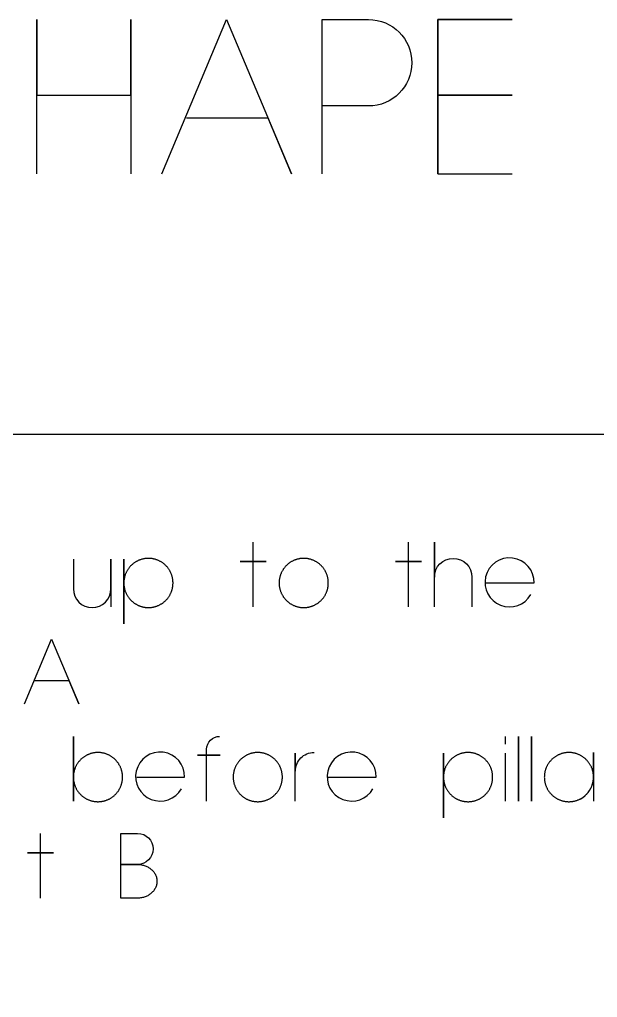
# Model space of a CAD drawing. Extents: x -841 to 4976, y -469 to 2808.
# Drawn here: x 3022 to 3379, y 2092 to 2697 of the extents above; entities that cross this region are included whole.
import ezdxf

# ---------------------------------------------------------------- set-up
doc = ezdxf.new("R2010")
doc.units = 0
doc.layers.add('T5_LOGOLAYER_20', color=18, linetype='CONTINUOUS')
doc.layers.add('T5_LOGOLAYER_21', color=18, linetype='CONTINUOUS')

msp = doc.modelspace()

# ---------------------------------------------------------------- linework, layer by layer
at = {"layer": 'T5_LOGOLAYER_20'}
msp.add_lwpolyline([(2519.23, 0), (3739.23, 0), (3739.23, 2440), (2519.23, 2440)], close=True, dxfattribs=at)
at = {"layer": 'T5_LOGOLAYER_21'}
for points in [[(3032.36, 2601.18), (3032.36, 2696.57), (3032.36, 2649.83), (3090.55, 2649.83), (3090.55, 2696.57), (3090.55, 2601.18)], [(3109.62, 2601.18), (3149.68, 2696.57), (3189.74, 2601.18), (3175.44, 2635.52), (3124.88, 2635.52)], [(3280.36, 2601.18), (3280.36, 2696.57), (3326.14, 2696.57), (3280.36, 2696.57), (3280.36, 2649.83), (3326.14, 2649.83), (3280.36, 2649.83), (3280.36, 2601.18), (3326.14, 2601.18)], [(3166.17, 2333.52), (3166.17, 2361.52), (3158.17, 2361.52), (3174.17, 2361.52), (3166.17, 2361.52), (3166.17, 2373.52)], [(3262.17, 2333.52), (3262.17, 2361.52), (3254.17, 2361.52), (3270.17, 2361.52), (3262.17, 2361.52), (3262.17, 2373.52)], [(3024.7, 2273.52), (3041.5, 2313.52), (3058.3, 2273.52), (3052.3, 2287.92), (3031.1, 2287.92)], [(3322.17, 2248.72), (3322.17, 2253.52)], [(3322.17, 2213.52), (3322.17, 2243.12)], [(3034.7, 2153.52), (3034.7, 2181.52), (3026.7, 2181.52), (3042.7, 2181.52), (3034.7, 2181.52), (3034.7, 2193.52)]]:
    msp.add_lwpolyline(points, dxfattribs=at)
for points in [[(3208.82, 2601.18), (3208.82, 2696.57), (3237.44, 2696.57, -1), (3237.44, 2643.15), (3208.82, 2643.15)], [(3278.17, 2333.52), (3278.17, 2373.52), (3278.17, 2351.92, -1), (3301.37, 2351.92), (3301.37, 2333.52)], [(3310.17, 2348.32), (3339.77, 2348.32, 0.90232), (3309.82, 2352.05, 0.862347), (3337.77, 2341.12)], [(3054.97, 2363.12), (3054.97, 2344.72, 1), (3078.17, 2344.72), (3078.17, 2363.12), (3078.17, 2333.52)], [(3137.37, 2213.52), (3137.37, 2241.92), (3131.77, 2241.92), (3145.77, 2241.92), (3137.37, 2241.92), (3137.37, 2245.52, -0.413333), (3145.37, 2253.52)], [(3094.17, 2228.32), (3123.77, 2228.32, 0.90232), (3093.82, 2232.05, 0.862347), (3121.77, 2221.12)], [(3192.17, 2213.52), (3192.17, 2243.12), (3192.17, 2231.92, -0.416092), (3203.77, 2243.52)], [(3212.57, 2228.32), (3242.17, 2228.32, 0.90232), (3212.22, 2232.05, 0.862347), (3240.17, 2221.12)], [(3361.31, 2213.12, 0.421631), (3376.51, 2228.72), (3376.51, 2243.52), (3376.51, 2213.52)]]:
    msp.add_lwpolyline(points, format="xyb", dxfattribs=at)
for points in [[(3086.17, 2333.52), (3086.17, 2363.12), (3086.17, 2348.32), (3086.17, 2347.93), (3086.19, 2347.54), (3086.21, 2347.15), (3086.25, 2346.77), (3086.29, 2346.39), (3086.34, 2346.01), (3086.4, 2345.63), (3086.48, 2345.26), (3086.56, 2344.89), (3086.65, 2344.52), (3086.74, 2344.16), (3086.85, 2343.8), (3086.97, 2343.45), (3087.09, 2343.09), (3087.22, 2342.75), (3087.36, 2342.4), (3087.51, 2342.07), (3087.67, 2341.73), (3087.83, 2341.4), (3088, 2341.08), (3088.18, 2340.76), (3088.37, 2340.44), (3088.56, 2340.13), (3088.76, 2339.82), (3088.97, 2339.52), (3089.19, 2339.23), (3089.41, 2338.94), (3089.64, 2338.65), (3089.87, 2338.37), (3090.12, 2338.1), (3090.36, 2337.83), (3090.62, 2337.57), (3090.88, 2337.32), (3091.15, 2337.07), (3091.42, 2336.83), (3091.7, 2336.59), (3091.98, 2336.36), (3092.27, 2336.14), (3092.57, 2335.93), (3092.87, 2335.72), (3093.17, 2335.52), (3093.49, 2335.32), (3093.8, 2335.13), (3094.12, 2334.96), (3094.45, 2334.78), (3094.78, 2334.62), (3095.11, 2334.46), (3095.45, 2334.32), (3095.79, 2334.18), (3096.14, 2334.04), (3096.49, 2333.92), (3096.85, 2333.8), (3097.21, 2333.7), (3097.57, 2333.6), (3097.93, 2333.51), (3098.3, 2333.43), (3098.68, 2333.36), (3099.05, 2333.3), (3099.43, 2333.24), (3099.81, 2333.2), (3100.2, 2333.17), (3100.59, 2333.14), (3100.98, 2333.13), (3101.37, 2333.12), (3101.76, 2333.13), (3102.15, 2333.14), (3102.54, 2333.17), (3102.92, 2333.2), (3103.3, 2333.24), (3103.68, 2333.3), (3104.06, 2333.36), (3104.43, 2333.43), (3104.8, 2333.51), (3105.17, 2333.6), (3105.53, 2333.7), (3105.89, 2333.8), (3106.24, 2333.92), (3106.59, 2334.04), (3106.94, 2334.18), (3107.28, 2334.32), (3107.62, 2334.46), (3107.96, 2334.62), (3108.29, 2334.78), (3108.61, 2334.96), (3108.93, 2335.13), (3109.25, 2335.32), (3109.56, 2335.52), (3109.87, 2335.72), (3110.17, 2335.93), (3110.46, 2336.14), (3110.75, 2336.36), (3111.04, 2336.59), (3111.31, 2336.83), (3111.59, 2337.07), (3111.85, 2337.32), (3112.12, 2337.57), (3112.37, 2337.83), (3112.62, 2338.1), (3112.86, 2338.37), (3113.1, 2338.65), (3113.33, 2338.94), (3113.55, 2339.23), (3113.76, 2339.52), (3113.97, 2339.82), (3114.17, 2340.13), (3114.37, 2340.44), (3114.55, 2340.76), (3114.73, 2341.08), (3114.9, 2341.4), (3115.07, 2341.73), (3115.22, 2342.07), (3115.37, 2342.4), (3115.51, 2342.75), (3115.65, 2343.09), (3115.77, 2343.45), (3115.88, 2343.8), (3115.99, 2344.16), (3116.09, 2344.52), (3116.18, 2344.89), (3116.26, 2345.26), (3116.33, 2345.63), (3116.39, 2346.01), (3116.45, 2346.39), (3116.49, 2346.77), (3116.52, 2347.15), (3116.55, 2347.54), (3116.56, 2347.93), (3116.57, 2348.32), (3116.56, 2348.71), (3116.55, 2349.1), (3116.52, 2349.49), (3116.49, 2349.88), (3116.45, 2350.26), (3116.39, 2350.64), (3116.33, 2351.01), (3116.26, 2351.38), (3116.18, 2351.75), (3116.09, 2352.12), (3115.99, 2352.48), (3115.88, 2352.84), (3115.77, 2353.2), (3115.65, 2353.55), (3115.51, 2353.89), (3115.37, 2354.24), (3115.22, 2354.58), (3115.07, 2354.91), (3114.9, 2355.24), (3114.73, 2355.57), (3114.55, 2355.89), (3114.37, 2356.2), (3114.17, 2356.51), (3113.97, 2356.82), (3113.76, 2357.12), (3113.55, 2357.42), (3113.33, 2357.71), (3113.1, 2357.99), (3112.86, 2358.27), (3112.62, 2358.54), (3112.37, 2358.81), (3112.12, 2359.07), (3111.85, 2359.32), (3111.59, 2359.57), (3111.31, 2359.81), (3111.04, 2360.05), (3110.75, 2360.28), (3110.46, 2360.5), (3110.17, 2360.72), (3109.87, 2360.93), (3109.56, 2361.13), (3109.25, 2361.32), (3108.93, 2361.51), (3108.61, 2361.69), (3108.29, 2361.86), (3107.96, 2362.02), (3107.62, 2362.18), (3107.28, 2362.33), (3106.94, 2362.47), (3106.59, 2362.6), (3106.24, 2362.72), (3105.89, 2362.84), (3105.53, 2362.94), (3105.17, 2363.04), (3104.8, 2363.13), (3104.43, 2363.21), (3104.06, 2363.28), (3103.68, 2363.35), (3103.3, 2363.4), (3102.92, 2363.44), (3102.54, 2363.48), (3102.15, 2363.5), (3101.76, 2363.52), (3101.37, 2363.52), (3100.98, 2363.52), (3100.59, 2363.5), (3100.2, 2363.48), (3099.81, 2363.44), (3099.43, 2363.4), (3099.05, 2363.35), (3098.68, 2363.28), (3098.3, 2363.21), (3097.93, 2363.13), (3097.57, 2363.04), (3097.21, 2362.94), (3096.85, 2362.84), (3096.49, 2362.72), (3096.14, 2362.6), (3095.79, 2362.47), (3095.45, 2362.33), (3095.11, 2362.18), (3094.78, 2362.02), (3094.45, 2361.86), (3094.12, 2361.69), (3093.8, 2361.51), (3093.49, 2361.32), (3093.17, 2361.13), (3092.87, 2360.93), (3092.57, 2360.72), (3092.27, 2360.5), (3091.98, 2360.28), (3091.7, 2360.05), (3091.42, 2359.81), (3091.15, 2359.57), (3090.88, 2359.32), (3090.62, 2359.07), (3090.36, 2358.81), (3090.12, 2358.54), (3089.87, 2358.27), (3089.64, 2357.99), (3089.41, 2357.71), (3089.19, 2357.42), (3088.97, 2357.12), (3088.76, 2356.82), (3088.56, 2356.51), (3088.37, 2356.2), (3088.18, 2355.89), (3088, 2355.57), (3087.83, 2355.24), (3087.67, 2354.91), (3087.51, 2354.58), (3087.36, 2354.24), (3087.22, 2353.89), (3087.09, 2353.55), (3086.97, 2353.2), (3086.85, 2352.84), (3086.74, 2352.48), (3086.65, 2352.12), (3086.56, 2351.75), (3086.48, 2351.38), (3086.4, 2351.01), (3086.34, 2350.64), (3086.29, 2350.26), (3086.25, 2349.88), (3086.21, 2349.49), (3086.19, 2349.1), (3086.17, 2348.71), (3086.17, 2348.32), (3086.17, 2323.12)], [(3197.37, 2333.12), (3197.76, 2333.13), (3198.15, 2333.14), (3198.54, 2333.17), (3198.92, 2333.2), (3199.3, 2333.24), (3199.68, 2333.3), (3200.06, 2333.36), (3200.43, 2333.43), (3200.8, 2333.51), (3201.17, 2333.6), (3201.53, 2333.7), (3201.89, 2333.8), (3202.24, 2333.92), (3202.59, 2334.04), (3202.94, 2334.18), (3203.28, 2334.32), (3203.62, 2334.46), (3203.96, 2334.62), (3204.29, 2334.78), (3204.61, 2334.96), (3204.93, 2335.13), (3205.25, 2335.32), (3205.56, 2335.52), (3205.87, 2335.72), (3206.17, 2335.93), (3206.46, 2336.14), (3206.75, 2336.36), (3207.04, 2336.59), (3207.31, 2336.83), (3207.59, 2337.07), (3207.85, 2337.32), (3208.12, 2337.57), (3208.37, 2337.83), (3208.62, 2338.1), (3208.86, 2338.37), (3209.1, 2338.65), (3209.33, 2338.94), (3209.55, 2339.23), (3209.76, 2339.52), (3209.97, 2339.82), (3210.17, 2340.13), (3210.37, 2340.44), (3210.55, 2340.76), (3210.73, 2341.08), (3210.9, 2341.4), (3211.07, 2341.73), (3211.22, 2342.07), (3211.37, 2342.4), (3211.51, 2342.75), (3211.65, 2343.09), (3211.77, 2343.45), (3211.88, 2343.8), (3211.99, 2344.16), (3212.09, 2344.52), (3212.18, 2344.89), (3212.26, 2345.26), (3212.33, 2345.63), (3212.39, 2346.01), (3212.45, 2346.39), (3212.49, 2346.77), (3212.52, 2347.15), (3212.55, 2347.54), (3212.56, 2347.93), (3212.57, 2348.32), (3212.56, 2348.71), (3212.55, 2349.1), (3212.52, 2349.49), (3212.49, 2349.88), (3212.45, 2350.26), (3212.39, 2350.64), (3212.33, 2351.01), (3212.26, 2351.38), (3212.18, 2351.75), (3212.09, 2352.12), (3211.99, 2352.48), (3211.88, 2352.84), (3211.77, 2353.2), (3211.65, 2353.55), (3211.51, 2353.89), (3211.37, 2354.24), (3211.22, 2354.58), (3211.07, 2354.91), (3210.9, 2355.24), (3210.73, 2355.57), (3210.55, 2355.89), (3210.37, 2356.2), (3210.17, 2356.51), (3209.97, 2356.82), (3209.76, 2357.12), (3209.55, 2357.42), (3209.33, 2357.71), (3209.1, 2357.99), (3208.86, 2358.27), (3208.62, 2358.54), (3208.37, 2358.81), (3208.12, 2359.07), (3207.85, 2359.32), (3207.59, 2359.57), (3207.31, 2359.81), (3207.04, 2360.05), (3206.75, 2360.28), (3206.46, 2360.5), (3206.17, 2360.72), (3205.87, 2360.93), (3205.56, 2361.13), (3205.25, 2361.32), (3204.93, 2361.51), (3204.61, 2361.69), (3204.29, 2361.86), (3203.96, 2362.02), (3203.62, 2362.18), (3203.28, 2362.33), (3202.94, 2362.47), (3202.59, 2362.6), (3202.24, 2362.72), (3201.89, 2362.84), (3201.53, 2362.94), (3201.17, 2363.04), (3200.8, 2363.13), (3200.43, 2363.21), (3200.06, 2363.28), (3199.68, 2363.35), (3199.3, 2363.4), (3198.92, 2363.44), (3198.54, 2363.48), (3198.15, 2363.5), (3197.76, 2363.52), (3197.37, 2363.52), (3196.98, 2363.52), (3196.59, 2363.5), (3196.2, 2363.48), (3195.81, 2363.44), (3195.43, 2363.4), (3195.05, 2363.35), (3194.68, 2363.28), (3194.3, 2363.21), (3193.93, 2363.13), (3193.57, 2363.04), (3193.21, 2362.94), (3192.85, 2362.84), (3192.49, 2362.72), (3192.14, 2362.6), (3191.79, 2362.47), (3191.45, 2362.33), (3191.11, 2362.18), (3190.78, 2362.02), (3190.45, 2361.86), (3190.12, 2361.69), (3189.8, 2361.51), (3189.49, 2361.32), (3189.17, 2361.13), (3188.87, 2360.93), (3188.57, 2360.72), (3188.27, 2360.5), (3187.98, 2360.28), (3187.7, 2360.05), (3187.42, 2359.81), (3187.15, 2359.57), (3186.88, 2359.32), (3186.62, 2359.07), (3186.36, 2358.81), (3186.12, 2358.54), (3185.87, 2358.27), (3185.64, 2357.99), (3185.41, 2357.71), (3185.19, 2357.42), (3184.97, 2357.12), (3184.76, 2356.82), (3184.56, 2356.51), (3184.37, 2356.2), (3184.18, 2355.89), (3184, 2355.57), (3183.83, 2355.24), (3183.67, 2354.91), (3183.51, 2354.58), (3183.36, 2354.24), (3183.22, 2353.89), (3183.09, 2353.55), (3182.97, 2353.2), (3182.85, 2352.84), (3182.74, 2352.48), (3182.65, 2352.12), (3182.56, 2351.75), (3182.48, 2351.38), (3182.4, 2351.01), (3182.34, 2350.64), (3182.29, 2350.26), (3182.25, 2349.88), (3182.21, 2349.49), (3182.19, 2349.1), (3182.17, 2348.71), (3182.17, 2348.32), (3182.17, 2347.93), (3182.19, 2347.54), (3182.21, 2347.15), (3182.25, 2346.77), (3182.29, 2346.39), (3182.34, 2346.01), (3182.4, 2345.63), (3182.48, 2345.26), (3182.56, 2344.89), (3182.65, 2344.52), (3182.74, 2344.16), (3182.85, 2343.8), (3182.97, 2343.45), (3183.09, 2343.09), (3183.22, 2342.75), (3183.36, 2342.4), (3183.51, 2342.07), (3183.67, 2341.73), (3183.83, 2341.4), (3184, 2341.08), (3184.18, 2340.76), (3184.37, 2340.44), (3184.56, 2340.13), (3184.76, 2339.82), (3184.97, 2339.52), (3185.19, 2339.23), (3185.41, 2338.94), (3185.64, 2338.65), (3185.87, 2338.37), (3186.12, 2338.1), (3186.36, 2337.83), (3186.62, 2337.57), (3186.88, 2337.32), (3187.15, 2337.07), (3187.42, 2336.83), (3187.7, 2336.59), (3187.98, 2336.36), (3188.27, 2336.14), (3188.57, 2335.93), (3188.87, 2335.72), (3189.17, 2335.52), (3189.49, 2335.32), (3189.8, 2335.13), (3190.12, 2334.96), (3190.45, 2334.78), (3190.78, 2334.62), (3191.11, 2334.46), (3191.45, 2334.32), (3191.79, 2334.18), (3192.14, 2334.04), (3192.49, 2333.92), (3192.85, 2333.8), (3193.21, 2333.7), (3193.57, 2333.6), (3193.93, 2333.51), (3194.3, 2333.43), (3194.68, 2333.36), (3195.05, 2333.3), (3195.43, 2333.24), (3195.81, 2333.2), (3196.2, 2333.17), (3196.59, 2333.14), (3196.98, 2333.13)], [(3054.97, 2213.52), (3054.97, 2253.52), (3054.97, 2228.32), (3054.97, 2227.93), (3054.99, 2227.54), (3055.01, 2227.15), (3055.05, 2226.77), (3055.09, 2226.39), (3055.14, 2226.01), (3055.2, 2225.63), (3055.28, 2225.26), (3055.36, 2224.89), (3055.45, 2224.52), (3055.54, 2224.16), (3055.65, 2223.8), (3055.77, 2223.45), (3055.89, 2223.09), (3056.02, 2222.75), (3056.16, 2222.4), (3056.31, 2222.07), (3056.47, 2221.73), (3056.63, 2221.4), (3056.8, 2221.08), (3056.98, 2220.76), (3057.17, 2220.44), (3057.36, 2220.13), (3057.56, 2219.82), (3057.77, 2219.52), (3057.99, 2219.23), (3058.21, 2218.94), (3058.44, 2218.65), (3058.67, 2218.37), (3058.92, 2218.1), (3059.16, 2217.83), (3059.42, 2217.57), (3059.68, 2217.32), (3059.95, 2217.07), (3060.22, 2216.83), (3060.5, 2216.59), (3060.78, 2216.36), (3061.07, 2216.14), (3061.37, 2215.93), (3061.67, 2215.72), (3061.97, 2215.52), (3062.29, 2215.32), (3062.6, 2215.13), (3062.92, 2214.96), (3063.25, 2214.78), (3063.58, 2214.62), (3063.91, 2214.46), (3064.25, 2214.32), (3064.59, 2214.18), (3064.94, 2214.04), (3065.29, 2213.92), (3065.65, 2213.8), (3066.01, 2213.7), (3066.37, 2213.6), (3066.73, 2213.51), (3067.1, 2213.43), (3067.48, 2213.36), (3067.85, 2213.3), (3068.23, 2213.24), (3068.61, 2213.2), (3069, 2213.17), (3069.39, 2213.14), (3069.78, 2213.13), (3070.17, 2213.12), (3070.56, 2213.13), (3070.95, 2213.14), (3071.34, 2213.17), (3071.72, 2213.2), (3072.1, 2213.24), (3072.48, 2213.3), (3072.86, 2213.36), (3073.23, 2213.43), (3073.6, 2213.51), (3073.97, 2213.6), (3074.33, 2213.7), (3074.69, 2213.8), (3075.04, 2213.92), (3075.39, 2214.04), (3075.74, 2214.18), (3076.08, 2214.32), (3076.42, 2214.46), (3076.76, 2214.62), (3077.09, 2214.78), (3077.41, 2214.96), (3077.73, 2215.13), (3078.05, 2215.32), (3078.36, 2215.52), (3078.67, 2215.72), (3078.97, 2215.93), (3079.26, 2216.14), (3079.55, 2216.36), (3079.84, 2216.59), (3080.11, 2216.83), (3080.39, 2217.07), (3080.65, 2217.32), (3080.92, 2217.57), (3081.17, 2217.83), (3081.42, 2218.1), (3081.66, 2218.37), (3081.9, 2218.65), (3082.13, 2218.94), (3082.35, 2219.23), (3082.56, 2219.52), (3082.77, 2219.82), (3082.97, 2220.13), (3083.17, 2220.44), (3083.35, 2220.76), (3083.53, 2221.08), (3083.7, 2221.4), (3083.87, 2221.73), (3084.02, 2222.07), (3084.17, 2222.4), (3084.31, 2222.75), (3084.45, 2223.09), (3084.57, 2223.45), (3084.68, 2223.8), (3084.79, 2224.16), (3084.89, 2224.52), (3084.98, 2224.89), (3085.06, 2225.26), (3085.13, 2225.63), (3085.19, 2226.01), (3085.25, 2226.39), (3085.29, 2226.77), (3085.32, 2227.15), (3085.35, 2227.54), (3085.36, 2227.93), (3085.37, 2228.32), (3085.36, 2228.71), (3085.35, 2229.1), (3085.32, 2229.49), (3085.29, 2229.88), (3085.25, 2230.26), (3085.19, 2230.64), (3085.13, 2231.01), (3085.06, 2231.38), (3084.98, 2231.75), (3084.89, 2232.12), (3084.79, 2232.48), (3084.68, 2232.84), (3084.57, 2233.2), (3084.45, 2233.55), (3084.31, 2233.89), (3084.17, 2234.24), (3084.02, 2234.58), (3083.87, 2234.91), (3083.7, 2235.24), (3083.53, 2235.57), (3083.35, 2235.89), (3083.17, 2236.2), (3082.97, 2236.51), (3082.77, 2236.82), (3082.56, 2237.12), (3082.35, 2237.42), (3082.13, 2237.71), (3081.9, 2237.99), (3081.66, 2238.27), (3081.42, 2238.54), (3081.17, 2238.81), (3080.92, 2239.07), (3080.65, 2239.32), (3080.39, 2239.57), (3080.11, 2239.81), (3079.84, 2240.05), (3079.55, 2240.28), (3079.26, 2240.5), (3078.97, 2240.72), (3078.67, 2240.93), (3078.36, 2241.13), (3078.05, 2241.32), (3077.73, 2241.51), (3077.41, 2241.69), (3077.09, 2241.86), (3076.76, 2242.02), (3076.42, 2242.18), (3076.08, 2242.33), (3075.74, 2242.47), (3075.39, 2242.6), (3075.04, 2242.72), (3074.69, 2242.84), (3074.33, 2242.94), (3073.97, 2243.04), (3073.6, 2243.13), (3073.23, 2243.21), (3072.86, 2243.28), (3072.48, 2243.35), (3072.1, 2243.4), (3071.72, 2243.44), (3071.34, 2243.48), (3070.95, 2243.5), (3070.56, 2243.52), (3070.17, 2243.52), (3069.78, 2243.52), (3069.39, 2243.5), (3069, 2243.48), (3068.61, 2243.44), (3068.23, 2243.4), (3067.85, 2243.35), (3067.48, 2243.28), (3067.1, 2243.21), (3066.73, 2243.13), (3066.37, 2243.04), (3066.01, 2242.94), (3065.65, 2242.84), (3065.29, 2242.72), (3064.94, 2242.6), (3064.59, 2242.47), (3064.25, 2242.33), (3063.91, 2242.18), (3063.58, 2242.02), (3063.25, 2241.86), (3062.92, 2241.69), (3062.6, 2241.51), (3062.29, 2241.32), (3061.97, 2241.13), (3061.67, 2240.93), (3061.37, 2240.72), (3061.07, 2240.5), (3060.78, 2240.28), (3060.5, 2240.05), (3060.22, 2239.81), (3059.95, 2239.57), (3059.68, 2239.32), (3059.42, 2239.07), (3059.16, 2238.81), (3058.92, 2238.54), (3058.67, 2238.27), (3058.44, 2237.99), (3058.21, 2237.71), (3057.99, 2237.42), (3057.77, 2237.12), (3057.56, 2236.82), (3057.36, 2236.51), (3057.17, 2236.2), (3056.98, 2235.89), (3056.8, 2235.57), (3056.63, 2235.24), (3056.47, 2234.91), (3056.31, 2234.58), (3056.16, 2234.24), (3056.02, 2233.89), (3055.89, 2233.55), (3055.77, 2233.2), (3055.65, 2232.84), (3055.54, 2232.48), (3055.45, 2232.12), (3055.36, 2231.75), (3055.28, 2231.38), (3055.2, 2231.01), (3055.14, 2230.64), (3055.09, 2230.26), (3055.05, 2229.88), (3055.01, 2229.49), (3054.99, 2229.1), (3054.97, 2228.71), (3054.97, 2228.32)], [(3330.17, 2213.52), (3330.17, 2253.52)], [(3338.17, 2213.52), (3338.17, 2253.52)], [(3168.97, 2213.12), (3169.36, 2213.13), (3169.75, 2213.14), (3170.14, 2213.17), (3170.52, 2213.2), (3170.9, 2213.24), (3171.28, 2213.3), (3171.66, 2213.36), (3172.03, 2213.43), (3172.4, 2213.51), (3172.77, 2213.6), (3173.13, 2213.7), (3173.49, 2213.8), (3173.84, 2213.92), (3174.19, 2214.04), (3174.54, 2214.18), (3174.88, 2214.32), (3175.22, 2214.46), (3175.56, 2214.62), (3175.89, 2214.78), (3176.21, 2214.96), (3176.53, 2215.13), (3176.85, 2215.32), (3177.16, 2215.52), (3177.47, 2215.72), (3177.77, 2215.93), (3178.06, 2216.14), (3178.35, 2216.36), (3178.64, 2216.59), (3178.91, 2216.83), (3179.19, 2217.07), (3179.45, 2217.32), (3179.72, 2217.57), (3179.97, 2217.83), (3180.22, 2218.1), (3180.46, 2218.37), (3180.7, 2218.65), (3180.93, 2218.94), (3181.15, 2219.23), (3181.36, 2219.52), (3181.57, 2219.82), (3181.77, 2220.13), (3181.97, 2220.44), (3182.15, 2220.76), (3182.33, 2221.08), (3182.5, 2221.4), (3182.67, 2221.73), (3182.82, 2222.07), (3182.97, 2222.4), (3183.11, 2222.75), (3183.25, 2223.09), (3183.37, 2223.45), (3183.48, 2223.8), (3183.59, 2224.16), (3183.69, 2224.52), (3183.78, 2224.89), (3183.86, 2225.26), (3183.93, 2225.63), (3183.99, 2226.01), (3184.05, 2226.39), (3184.09, 2226.77), (3184.12, 2227.15), (3184.15, 2227.54), (3184.16, 2227.93), (3184.17, 2228.32), (3184.16, 2228.71), (3184.15, 2229.1), (3184.12, 2229.49), (3184.09, 2229.88), (3184.05, 2230.26), (3183.99, 2230.64), (3183.93, 2231.01), (3183.86, 2231.38), (3183.78, 2231.75), (3183.69, 2232.12), (3183.59, 2232.48), (3183.48, 2232.84), (3183.37, 2233.2), (3183.25, 2233.55), (3183.11, 2233.89), (3182.97, 2234.24), (3182.82, 2234.58), (3182.67, 2234.91), (3182.5, 2235.24), (3182.33, 2235.57), (3182.15, 2235.89), (3181.97, 2236.2), (3181.77, 2236.51), (3181.57, 2236.82), (3181.36, 2237.12), (3181.15, 2237.42), (3180.93, 2237.71), (3180.7, 2237.99), (3180.46, 2238.27), (3180.22, 2238.54), (3179.97, 2238.81), (3179.72, 2239.07), (3179.45, 2239.32), (3179.19, 2239.57), (3178.91, 2239.81), (3178.64, 2240.05), (3178.35, 2240.28), (3178.06, 2240.5), (3177.77, 2240.72), (3177.47, 2240.93), (3177.16, 2241.13), (3176.85, 2241.32), (3176.53, 2241.51), (3176.21, 2241.69), (3175.89, 2241.86), (3175.56, 2242.02), (3175.22, 2242.18), (3174.88, 2242.33), (3174.54, 2242.47), (3174.19, 2242.6), (3173.84, 2242.72), (3173.49, 2242.84), (3173.13, 2242.94), (3172.77, 2243.04), (3172.4, 2243.13), (3172.03, 2243.21), (3171.66, 2243.28), (3171.28, 2243.35), (3170.9, 2243.4), (3170.52, 2243.44), (3170.14, 2243.48), (3169.75, 2243.5), (3169.36, 2243.52), (3168.97, 2243.52), (3168.58, 2243.52), (3168.19, 2243.5), (3167.8, 2243.48), (3167.41, 2243.44), (3167.03, 2243.4), (3166.65, 2243.35), (3166.28, 2243.28), (3165.9, 2243.21), (3165.53, 2243.13), (3165.17, 2243.04), (3164.81, 2242.94), (3164.45, 2242.84), (3164.09, 2242.72), (3163.74, 2242.6), (3163.39, 2242.47), (3163.05, 2242.33), (3162.71, 2242.18), (3162.38, 2242.02), (3162.05, 2241.86), (3161.72, 2241.69), (3161.4, 2241.51), (3161.09, 2241.32), (3160.77, 2241.13), (3160.47, 2240.93), (3160.17, 2240.72), (3159.87, 2240.5), (3159.58, 2240.28), (3159.3, 2240.05), (3159.02, 2239.81), (3158.75, 2239.57), (3158.48, 2239.32), (3158.22, 2239.07), (3157.96, 2238.81), (3157.72, 2238.54), (3157.47, 2238.27), (3157.24, 2237.99), (3157.01, 2237.71), (3156.79, 2237.42), (3156.57, 2237.12), (3156.36, 2236.82), (3156.16, 2236.51), (3155.97, 2236.2), (3155.78, 2235.89), (3155.6, 2235.57), (3155.43, 2235.24), (3155.27, 2234.91), (3155.11, 2234.58), (3154.96, 2234.24), (3154.82, 2233.89), (3154.69, 2233.55), (3154.57, 2233.2), (3154.45, 2232.84), (3154.34, 2232.48), (3154.25, 2232.12), (3154.16, 2231.75), (3154.08, 2231.38), (3154, 2231.01), (3153.94, 2230.64), (3153.89, 2230.26), (3153.85, 2229.88), (3153.81, 2229.49), (3153.79, 2229.1), (3153.77, 2228.71), (3153.77, 2228.32), (3153.77, 2227.93), (3153.79, 2227.54), (3153.81, 2227.15), (3153.85, 2226.77), (3153.89, 2226.39), (3153.94, 2226.01), (3154, 2225.63), (3154.08, 2225.26), (3154.16, 2224.89), (3154.25, 2224.52), (3154.34, 2224.16), (3154.45, 2223.8), (3154.57, 2223.45), (3154.69, 2223.09), (3154.82, 2222.75), (3154.96, 2222.4), (3155.11, 2222.07), (3155.27, 2221.73), (3155.43, 2221.4), (3155.6, 2221.08), (3155.78, 2220.76), (3155.97, 2220.44), (3156.16, 2220.13), (3156.36, 2219.82), (3156.57, 2219.52), (3156.79, 2219.23), (3157.01, 2218.94), (3157.24, 2218.65), (3157.47, 2218.37), (3157.72, 2218.1), (3157.96, 2217.83), (3158.22, 2217.57), (3158.48, 2217.32), (3158.75, 2217.07), (3159.02, 2216.83), (3159.3, 2216.59), (3159.58, 2216.36), (3159.87, 2216.14), (3160.17, 2215.93), (3160.47, 2215.72), (3160.77, 2215.52), (3161.09, 2215.32), (3161.4, 2215.13), (3161.72, 2214.96), (3162.05, 2214.78), (3162.38, 2214.62), (3162.71, 2214.46), (3163.05, 2214.32), (3163.39, 2214.18), (3163.74, 2214.04), (3164.09, 2213.92), (3164.45, 2213.8), (3164.81, 2213.7), (3165.17, 2213.6), (3165.53, 2213.51), (3165.9, 2213.43), (3166.28, 2213.36), (3166.65, 2213.3), (3167.03, 2213.24), (3167.41, 2213.2), (3167.8, 2213.17), (3168.19, 2213.14), (3168.58, 2213.13)], [(3283.77, 2213.52), (3283.77, 2243.12), (3283.77, 2228.32), (3283.77, 2227.93), (3283.79, 2227.54), (3283.81, 2227.15), (3283.85, 2226.77), (3283.89, 2226.39), (3283.94, 2226.01), (3284, 2225.63), (3284.08, 2225.26), (3284.16, 2224.89), (3284.25, 2224.52), (3284.34, 2224.16), (3284.45, 2223.8), (3284.57, 2223.45), (3284.69, 2223.09), (3284.82, 2222.75), (3284.96, 2222.4), (3285.11, 2222.07), (3285.27, 2221.73), (3285.43, 2221.4), (3285.6, 2221.08), (3285.78, 2220.76), (3285.97, 2220.44), (3286.16, 2220.13), (3286.36, 2219.82), (3286.57, 2219.52), (3286.79, 2219.23), (3287.01, 2218.94), (3287.24, 2218.65), (3287.47, 2218.37), (3287.72, 2218.1), (3287.96, 2217.83), (3288.22, 2217.57), (3288.48, 2217.32), (3288.75, 2217.07), (3289.02, 2216.83), (3289.3, 2216.59), (3289.58, 2216.36), (3289.87, 2216.14), (3290.17, 2215.93), (3290.47, 2215.72), (3290.77, 2215.52), (3291.09, 2215.32), (3291.4, 2215.13), (3291.72, 2214.96), (3292.05, 2214.78), (3292.38, 2214.62), (3292.71, 2214.46), (3293.05, 2214.32), (3293.39, 2214.18), (3293.74, 2214.04), (3294.09, 2213.92), (3294.45, 2213.8), (3294.81, 2213.7), (3295.17, 2213.6), (3295.53, 2213.51), (3295.9, 2213.43), (3296.28, 2213.36), (3296.65, 2213.3), (3297.03, 2213.24), (3297.41, 2213.2), (3297.8, 2213.17), (3298.19, 2213.14), (3298.58, 2213.13), (3298.97, 2213.12), (3299.36, 2213.13), (3299.75, 2213.14), (3300.14, 2213.17), (3300.52, 2213.2), (3300.9, 2213.24), (3301.28, 2213.3), (3301.66, 2213.36), (3302.03, 2213.43), (3302.4, 2213.51), (3302.77, 2213.6), (3303.13, 2213.7), (3303.49, 2213.8), (3303.84, 2213.92), (3304.19, 2214.04), (3304.54, 2214.18), (3304.88, 2214.32), (3305.22, 2214.46), (3305.56, 2214.62), (3305.89, 2214.78), (3306.21, 2214.96), (3306.53, 2215.13), (3306.85, 2215.32), (3307.16, 2215.52), (3307.47, 2215.72), (3307.77, 2215.93), (3308.06, 2216.14), (3308.35, 2216.36), (3308.64, 2216.59), (3308.91, 2216.83), (3309.19, 2217.07), (3309.45, 2217.32), (3309.72, 2217.57), (3309.97, 2217.83), (3310.22, 2218.1), (3310.46, 2218.37), (3310.7, 2218.65), (3310.93, 2218.94), (3311.15, 2219.23), (3311.36, 2219.52), (3311.57, 2219.82), (3311.77, 2220.13), (3311.97, 2220.44), (3312.15, 2220.76), (3312.33, 2221.08), (3312.5, 2221.4), (3312.67, 2221.73), (3312.82, 2222.07), (3312.97, 2222.4), (3313.11, 2222.75), (3313.25, 2223.09), (3313.37, 2223.45), (3313.48, 2223.8), (3313.59, 2224.16), (3313.69, 2224.52), (3313.78, 2224.89), (3313.86, 2225.26), (3313.93, 2225.63), (3313.99, 2226.01), (3314.05, 2226.39), (3314.09, 2226.77), (3314.12, 2227.15), (3314.15, 2227.54), (3314.16, 2227.93), (3314.17, 2228.32), (3314.16, 2228.71), (3314.15, 2229.1), (3314.12, 2229.49), (3314.09, 2229.88), (3314.05, 2230.26), (3313.99, 2230.64), (3313.93, 2231.01), (3313.86, 2231.38), (3313.78, 2231.75), (3313.69, 2232.12), (3313.59, 2232.48), (3313.48, 2232.84), (3313.37, 2233.2), (3313.25, 2233.55), (3313.11, 2233.89), (3312.97, 2234.24), (3312.82, 2234.58), (3312.67, 2234.91), (3312.5, 2235.24), (3312.33, 2235.57), (3312.15, 2235.89), (3311.97, 2236.2), (3311.77, 2236.51), (3311.57, 2236.82), (3311.36, 2237.12), (3311.15, 2237.42), (3310.93, 2237.71), (3310.7, 2237.99), (3310.46, 2238.27), (3310.22, 2238.54), (3309.97, 2238.81), (3309.72, 2239.07), (3309.45, 2239.32), (3309.19, 2239.57), (3308.91, 2239.81), (3308.64, 2240.05), (3308.35, 2240.28), (3308.06, 2240.5), (3307.77, 2240.72), (3307.47, 2240.93), (3307.16, 2241.13), (3306.85, 2241.32), (3306.53, 2241.51), (3306.21, 2241.69), (3305.89, 2241.86), (3305.56, 2242.02), (3305.22, 2242.18), (3304.88, 2242.33), (3304.54, 2242.47), (3304.19, 2242.6), (3303.84, 2242.72), (3303.49, 2242.84), (3303.13, 2242.94), (3302.77, 2243.04), (3302.4, 2243.13), (3302.03, 2243.21), (3301.66, 2243.28), (3301.28, 2243.35), (3300.9, 2243.4), (3300.52, 2243.44), (3300.14, 2243.48), (3299.75, 2243.5), (3299.36, 2243.52), (3298.97, 2243.52), (3298.58, 2243.52), (3298.19, 2243.5), (3297.8, 2243.48), (3297.41, 2243.44), (3297.03, 2243.4), (3296.65, 2243.35), (3296.28, 2243.28), (3295.9, 2243.21), (3295.53, 2243.13), (3295.17, 2243.04), (3294.81, 2242.94), (3294.45, 2242.84), (3294.09, 2242.72), (3293.74, 2242.6), (3293.39, 2242.47), (3293.05, 2242.33), (3292.71, 2242.18), (3292.38, 2242.02), (3292.05, 2241.86), (3291.72, 2241.69), (3291.4, 2241.51), (3291.09, 2241.32), (3290.77, 2241.13), (3290.47, 2240.93), (3290.17, 2240.72), (3289.87, 2240.5), (3289.58, 2240.28), (3289.3, 2240.05), (3289.02, 2239.81), (3288.75, 2239.57), (3288.48, 2239.32), (3288.22, 2239.07), (3287.96, 2238.81), (3287.72, 2238.54), (3287.47, 2238.27), (3287.24, 2237.99), (3287.01, 2237.71), (3286.79, 2237.42), (3286.57, 2237.12), (3286.36, 2236.82), (3286.16, 2236.51), (3285.97, 2236.2), (3285.78, 2235.89), (3285.6, 2235.57), (3285.43, 2235.24), (3285.27, 2234.91), (3285.11, 2234.58), (3284.96, 2234.24), (3284.82, 2233.89), (3284.69, 2233.55), (3284.57, 2233.2), (3284.45, 2232.84), (3284.34, 2232.48), (3284.25, 2232.12), (3284.16, 2231.75), (3284.08, 2231.38), (3284, 2231.01), (3283.94, 2230.64), (3283.89, 2230.26), (3283.85, 2229.88), (3283.81, 2229.49), (3283.79, 2229.1), (3283.77, 2228.71), (3283.77, 2228.32), (3283.77, 2203.12)], [(3361.31, 2213.12), (3361.71, 2213.13), (3362.1, 2213.14), (3362.48, 2213.17), (3362.87, 2213.2), (3363.25, 2213.24), (3363.63, 2213.3), (3364, 2213.36), (3364.38, 2213.43), (3364.75, 2213.51), (3365.11, 2213.6), (3365.48, 2213.7), (3365.83, 2213.8), (3366.19, 2213.92), (3366.54, 2214.04), (3366.89, 2214.18), (3367.23, 2214.32), (3367.57, 2214.46), (3367.9, 2214.62), (3368.23, 2214.78), (3368.56, 2214.96), (3368.88, 2215.13), (3369.2, 2215.32), (3369.51, 2215.52), (3369.81, 2215.72), (3370.11, 2215.93), (3370.41, 2216.14), (3370.7, 2216.36), (3370.98, 2216.59), (3371.26, 2216.83), (3371.53, 2217.07), (3371.8, 2217.32), (3372.06, 2217.57), (3372.32, 2217.83), (3372.57, 2218.1), (3372.81, 2218.37), (3373.04, 2218.65), (3373.27, 2218.94), (3373.49, 2219.23), (3373.71, 2219.52), (3373.92, 2219.82), (3374.12, 2220.13), (3374.31, 2220.44), (3374.5, 2220.76), (3374.68, 2221.08), (3374.85, 2221.4), (3375.02, 2221.73), (3375.17, 2222.07), (3375.32, 2222.4), (3375.46, 2222.75), (3375.59, 2223.09), (3375.72, 2223.45), (3375.83, 2223.8), (3375.94, 2224.16), (3376.04, 2224.52), (3376.12, 2224.89), (3376.21, 2225.26), (3376.28, 2225.63), (3376.34, 2226.01), (3376.39, 2226.39), (3376.44, 2226.77), (3376.47, 2227.15), (3376.49, 2227.54), (3376.51, 2227.93), (3376.51, 2228.32), (3376.51, 2228.71), (3376.49, 2229.1), (3376.47, 2229.49), (3376.44, 2229.88), (3376.39, 2230.26), (3376.34, 2230.64), (3376.28, 2231.01), (3376.21, 2231.38), (3376.12, 2231.75), (3376.04, 2232.12), (3375.94, 2232.48), (3375.83, 2232.84), (3375.72, 2233.2), (3375.59, 2233.55), (3375.46, 2233.89), (3375.32, 2234.24), (3375.17, 2234.58), (3375.02, 2234.91), (3374.85, 2235.24), (3374.68, 2235.57), (3374.5, 2235.89), (3374.31, 2236.2), (3374.12, 2236.51), (3373.92, 2236.82), (3373.71, 2237.12), (3373.49, 2237.42), (3373.27, 2237.71), (3373.04, 2237.99), (3372.81, 2238.27), (3372.57, 2238.54), (3372.32, 2238.81), (3372.06, 2239.07), (3371.8, 2239.32), (3371.53, 2239.57), (3371.26, 2239.81), (3370.98, 2240.05), (3370.7, 2240.28), (3370.41, 2240.5), (3370.11, 2240.72), (3369.81, 2240.93), (3369.51, 2241.13), (3369.2, 2241.32), (3368.88, 2241.51), (3368.56, 2241.69), (3368.23, 2241.86), (3367.9, 2242.02), (3367.57, 2242.18), (3367.23, 2242.33), (3366.89, 2242.47), (3366.54, 2242.6), (3366.19, 2242.72), (3365.83, 2242.84), (3365.48, 2242.94), (3365.11, 2243.04), (3364.75, 2243.13), (3364.38, 2243.21), (3364, 2243.28), (3363.63, 2243.35), (3363.25, 2243.4), (3362.87, 2243.44), (3362.48, 2243.48), (3362.1, 2243.5), (3361.71, 2243.52), (3361.31, 2243.52), (3360.92, 2243.52), (3360.53, 2243.5), (3360.14, 2243.48), (3359.76, 2243.44), (3359.38, 2243.4), (3359, 2243.35), (3358.62, 2243.28), (3358.25, 2243.21), (3357.88, 2243.13), (3357.52, 2243.04), (3357.15, 2242.94), (3356.79, 2242.84), (3356.44, 2242.72), (3356.09, 2242.6), (3355.74, 2242.47), (3355.4, 2242.33), (3355.06, 2242.18), (3354.72, 2242.02), (3354.39, 2241.86), (3354.07, 2241.69), (3353.75, 2241.51), (3353.43, 2241.32), (3353.12, 2241.13), (3352.82, 2240.93), (3352.51, 2240.72), (3352.22, 2240.5), (3351.93, 2240.28), (3351.65, 2240.05), (3351.37, 2239.81), (3351.09, 2239.57), (3350.83, 2239.32), (3350.57, 2239.07), (3350.31, 2238.81), (3350.06, 2238.54), (3349.82, 2238.27), (3349.58, 2237.99), (3349.36, 2237.71), (3349.13, 2237.42), (3348.92, 2237.12), (3348.71, 2236.82), (3348.51, 2236.51), (3348.31, 2236.2), (3348.13, 2235.89), (3347.95, 2235.57), (3347.78, 2235.24), (3347.61, 2234.91), (3347.46, 2234.58), (3347.31, 2234.24), (3347.17, 2233.89), (3347.04, 2233.55), (3346.91, 2233.2), (3346.8, 2232.84), (3346.69, 2232.48), (3346.59, 2232.12), (3346.5, 2231.75), (3346.42, 2231.38), (3346.35, 2231.01), (3346.29, 2230.64), (3346.24, 2230.26), (3346.19, 2229.88), (3346.16, 2229.49), (3346.13, 2229.1), (3346.12, 2228.71), (3346.11, 2228.32), (3346.12, 2227.93), (3346.13, 2227.54), (3346.16, 2227.15), (3346.19, 2226.77), (3346.24, 2226.39), (3346.29, 2226.01), (3346.35, 2225.63), (3346.42, 2225.26), (3346.5, 2224.89), (3346.59, 2224.52), (3346.69, 2224.16), (3346.8, 2223.8), (3346.91, 2223.45), (3347.04, 2223.09), (3347.17, 2222.75), (3347.31, 2222.4), (3347.46, 2222.07), (3347.61, 2221.73), (3347.78, 2221.4), (3347.95, 2221.08), (3348.13, 2220.76), (3348.31, 2220.44), (3348.51, 2220.13), (3348.71, 2219.82), (3348.92, 2219.52), (3349.13, 2219.23), (3349.36, 2218.94), (3349.58, 2218.65), (3349.82, 2218.37), (3350.06, 2218.1), (3350.31, 2217.83), (3350.57, 2217.57), (3350.83, 2217.32), (3351.09, 2217.07), (3351.37, 2216.83), (3351.65, 2216.59), (3351.93, 2216.36), (3352.22, 2216.14), (3352.51, 2215.93), (3352.82, 2215.72), (3353.12, 2215.52), (3353.43, 2215.32), (3353.75, 2215.13), (3354.07, 2214.96), (3354.39, 2214.78), (3354.72, 2214.62), (3355.06, 2214.46), (3355.4, 2214.32), (3355.74, 2214.18), (3356.09, 2214.04), (3356.44, 2213.92), (3356.79, 2213.8), (3357.15, 2213.7), (3357.52, 2213.6), (3357.88, 2213.51), (3358.25, 2213.43), (3358.62, 2213.36), (3359, 2213.3), (3359.38, 2213.24), (3359.76, 2213.2), (3360.14, 2213.17), (3360.53, 2213.14), (3360.92, 2213.13)]]:
    msp.add_lwpolyline(points, close=True, dxfattribs=at)
msp.add_lwpolyline([(3084.3, 2153.52), (3084.3, 2193.52), (3094.7, 2193.52, -1), (3094.7, 2174.32), (3084.3, 2174.32), (3094.7, 2174.32), (3095.32, 2174.31), (3095.92, 2174.27), (3096.52, 2174.2), (3097.11, 2174.11), (3097.69, 2173.99), (3098.25, 2173.85), (3098.81, 2173.69), (3099.35, 2173.5), (3099.88, 2173.3), (3100.4, 2173.07), (3100.9, 2172.82), (3101.38, 2172.54), (3101.85, 2172.25), (3102.3, 2171.95), (3102.73, 2171.62), (3103.15, 2171.27), (3103.54, 2170.91), (3103.92, 2170.54), (3104.27, 2170.14), (3104.61, 2169.74), (3104.92, 2169.31), (3105.21, 2168.88), (3105.47, 2168.43), (3105.71, 2167.97), (3105.92, 2167.5), (3106.11, 2167.01), (3106.27, 2166.52), (3106.4, 2166.02), (3106.51, 2165.5), (3106.55, 2165.25), (3106.59, 2164.98), (3106.61, 2164.72), (3106.63, 2164.46), (3106.64, 2164.19), (3106.65, 2163.92), (3106.64, 2163.65), (3106.63, 2163.39), (3106.61, 2163.12), (3106.59, 2162.86), (3106.55, 2162.6), (3106.51, 2162.34), (3106.4, 2161.83), (3106.27, 2161.32), (3106.11, 2160.83), (3105.92, 2160.35), (3105.71, 2159.87), (3105.47, 2159.41), (3105.21, 2158.96), (3104.92, 2158.53), (3104.61, 2158.11), (3104.27, 2157.7), (3103.92, 2157.31), (3103.54, 2156.93), (3103.15, 2156.57), (3102.73, 2156.22), (3102.3, 2155.9), (3101.85, 2155.59), (3101.38, 2155.3), (3100.9, 2155.03), (3100.4, 2154.78), (3099.88, 2154.55), (3099.35, 2154.34), (3098.81, 2154.15), (3098.25, 2153.99), (3097.69, 2153.85), (3097.11, 2153.73), (3096.52, 2153.64), (3095.92, 2153.57), (3095.32, 2153.53), (3094.7, 2153.52)], format="xyb", close=True, dxfattribs=at)

doc.saveas('drawing.dxf')
